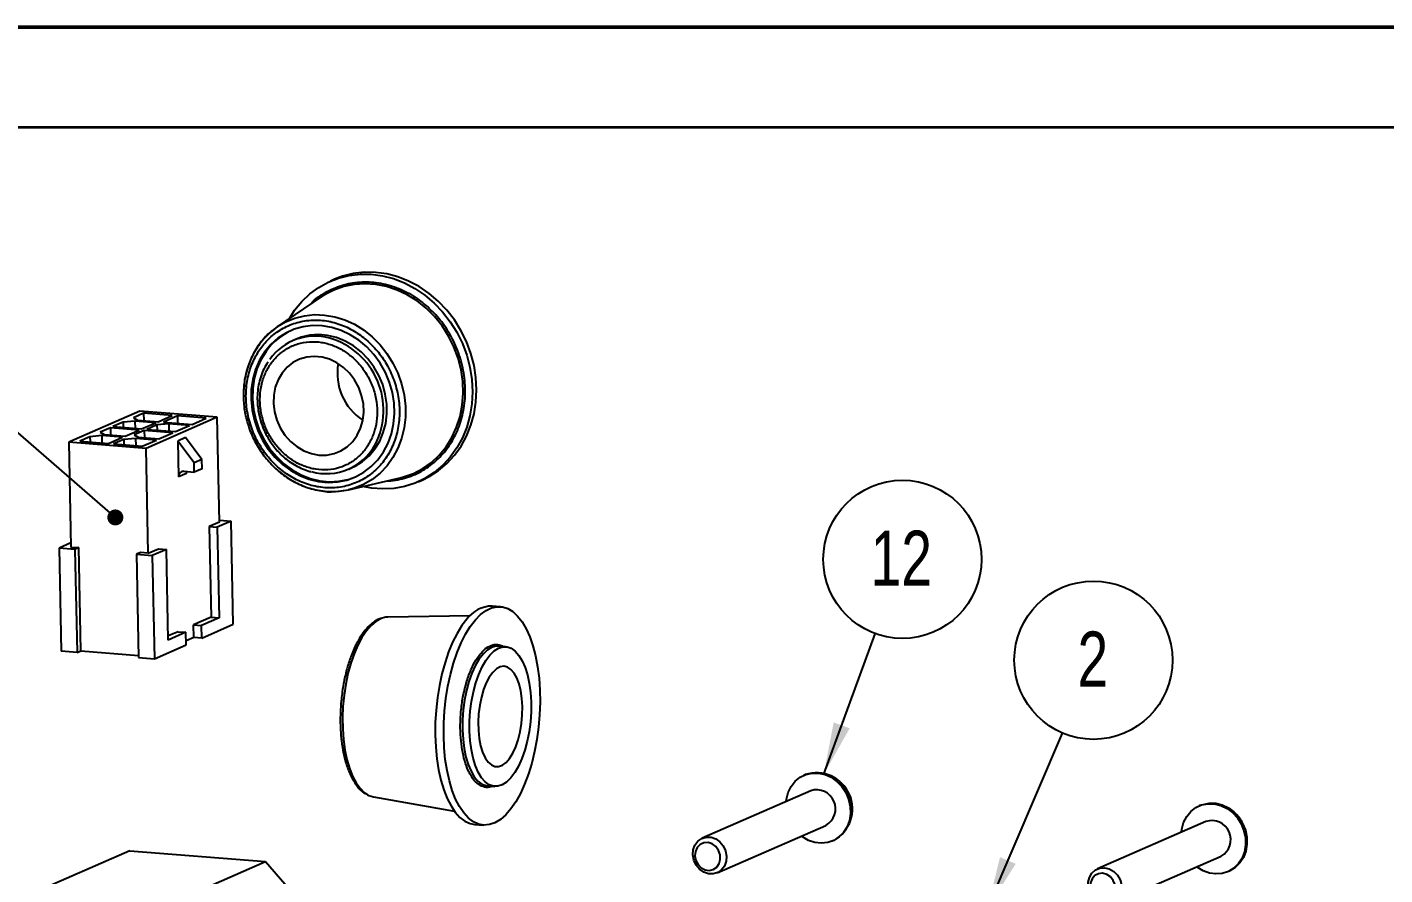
# Model space of a CAD drawing. Header units: millimetres. Extents: x 0 to 279, y 0 to 216.
# Drawn here: x 79.7 to 166.1, y 162 to 215.9 of the extents above; entities that cross this region are included whole.
import ezdxf

# ---------------------------------------------------------------- set-up
doc = ezdxf.new("R2010")
doc.units = ezdxf.units.MM
doc.layers.add('PAGE_BORDER', color=7, linetype='Continuous')
doc.layers.add('TITLE_BLOCK_BORDER', color=7, linetype='Continuous')
doc.styles.add('SLDTEXTSTYLE0', font='TXT', dxfattribs={"width": 0.75})
doc.dimstyles.new('SLDDIMSTYLE0', dxfattribs={"dimtxt": 0.18, "dimasz": 1.016, "dimexe": 0, "dimexo": 0.0625, "dimgap": 0, "dimtad": 0, "dimtih": 1, "dimtoh": 1, "dimdec": 0, "dimrnd": 1e-09, "dimzin": 0, "dimdsep": 46, "dimtxsty": 'Standard', "dimblk1": 'DOT', "dimblk2": 'DOT', "dimsah": 1, "dimcen": 0.09, "dimadec": 0, "dimazin": 0, "dimtfac": 1.016, "dimtdec": 0, "dimtofl": 0, "dimtmove": 0, "dimatfit": 3, "dimldrblk": 'DOT', "dimfxl": 1, "dimfrac": 2, "dimtolj": 1, "dimtzin": 0, "dimarcsym": 0})
doc.dimstyles.new('SLDDIMSTYLE1', dxfattribs={"dimtxt": 0.18, "dimasz": 3.302, "dimexe": 0, "dimexo": 0.0625, "dimgap": 0, "dimtad": 0, "dimtih": 1, "dimtoh": 1, "dimdec": 0, "dimrnd": 1e-09, "dimzin": 0, "dimdsep": 46, "dimtxsty": 'Standard', "dimsah": 1, "dimcen": 0.09, "dimadec": 0, "dimazin": 0, "dimtfac": 3.302, "dimtdec": 0, "dimtofl": 0, "dimtmove": 0, "dimatfit": 3, "dimfxl": 1, "dimfrac": 2, "dimtolj": 1, "dimtzin": 0, "dimarcsym": 0})

# ---------------------------------------------------------------- blocks, each defined once
blk = doc.blocks.new('SW_NOTE_57')
at = {"layer": 'TITLE_BLOCK_BORDER', "color": 0}
blk.add_circle((1.73, 4.724), 5.031, dxfattribs=at)
at = {"layer": 'TITLE_BLOCK_BORDER', "color": 0, "insert": (1.659, 6.547), "char_height": 3.5, "attachment_point": 2, "style": 'SLDTEXTSTYLE0'}
blk.add_mtext('12', dxfattribs=at)
blk = doc.blocks.new('_DOT')
at = {"color": 0, "linetype": 'ByBlock', "lineweight": -2}
blk.add_line((-0.5, 0), (-1, 0), dxfattribs=at)
at = {"color": 0, "linetype": 'ByBlock', "const_width": 0.5}
blk.add_lwpolyline([(-0.25, 0, 1), (0.25, 0, 1)], format="xyb", close=True, dxfattribs=at)
blk = doc.blocks.new('SW_NOTE_66')
at = {"layer": 'TITLE_BLOCK_BORDER', "color": 0}
blk.add_circle((1.977, 4.626), 5.031, dxfattribs=at)
at = {"layer": 'TITLE_BLOCK_BORDER', "color": 0, "insert": (1.942, 6.449), "char_height": 3.5, "attachment_point": 2, "style": 'SLDTEXTSTYLE0'}
blk.add_mtext('2', dxfattribs=at)

msp = doc.modelspace()

# ---------------------------------------------------------------- linework, layer by layer
at = {"color": 7, "linetype": 'Continuous', "lineweight": 50}
msp.add_line((0, 215.9), (279.4, 215.9), dxfattribs=at)
at = {"color": 7, "linetype": 'Continuous', "lineweight": 25}
for p, q in [((99.257, 199.875), (98.993, 199.76)), ((98.413, 198.754), (95.624, 196.869)), ((95.622, 196.867), (95.429, 196.71)), ((96.812, 196.07), (96.592, 195.974)), ((86.871, 191.5), (82.348, 189.524)), ((86.56, 190.861), (85.811, 190.793)), ((87.113, 191.362), (86.465, 191.079)), ((86.465, 191.079), (86.722, 190.932)), ((87.881, 190.755), (86.56, 190.861)), ((86.56, 190.861), (86.57, 190.398)), ((86.722, 190.932), (88.043, 190.826)), ((91.791, 191.107), (86.871, 191.5)), ((88.937, 191.217), (87.113, 191.362)), ((87.113, 191.362), (87.123, 190.9)), ((91.791, 191.107), (87.268, 189.131)), ((88.043, 190.826), (88.937, 191.217)), ((89.268, 191.19), (88.374, 190.8)), ((91.092, 191.045), (89.268, 191.19)), ((89.268, 191.19), (89.277, 190.728)), ((90.198, 190.654), (91.092, 191.045)), ((91.932, 184.444), (91.791, 191.107)), ((85.001, 190.44), (84.353, 190.157)), ((84.353, 190.157), (84.61, 190.009)), ((84.61, 190.009), (85.931, 189.904)), ((86.825, 190.294), (85.001, 190.44)), ((85.001, 190.44), (85.011, 189.977)), ((85.811, 190.793), (85.163, 190.51)), ((85.163, 190.51), (86.987, 190.365)), ((85.811, 190.793), (85.818, 190.458)), ((85.931, 189.904), (86.825, 190.294)), ((87.156, 190.268), (86.508, 189.985)), ((86.508, 189.985), (86.764, 189.837)), ((86.987, 190.365), (87.881, 190.755)), ((88.98, 190.122), (87.156, 190.268)), ((87.156, 190.268), (87.166, 189.805)), ((87.965, 190.621), (87.318, 190.338)), ((87.318, 190.338), (89.142, 190.193)), ((88.714, 190.689), (87.965, 190.621)), ((87.965, 190.621), (87.972, 190.286)), ((88.086, 189.732), (88.98, 190.122)), ((88.374, 190.8), (90.198, 190.654)), ((90.036, 190.584), (88.714, 190.689)), ((88.714, 190.689), (88.724, 190.226)), ((89.142, 190.193), (90.036, 190.584)), ((82.348, 189.524), (82.489, 182.861)), ((87.268, 189.131), (82.348, 189.524)), ((83.699, 189.871), (83.051, 189.588)), ((83.051, 189.588), (84.875, 189.442)), ((84.448, 189.938), (83.699, 189.871)), ((83.699, 189.871), (83.706, 189.536)), ((85.769, 189.833), (84.448, 189.938)), ((84.448, 189.938), (84.458, 189.476)), ((84.875, 189.442), (85.769, 189.833)), ((85.853, 189.699), (85.206, 189.416)), ((85.206, 189.416), (87.03, 189.27)), ((86.603, 189.766), (85.853, 189.699)), ((85.853, 189.699), (85.861, 189.364)), ((87.924, 189.661), (86.603, 189.766)), ((86.603, 189.766), (86.612, 189.304)), ((86.764, 189.837), (88.086, 189.732)), ((87.03, 189.27), (87.924, 189.661)), ((87.409, 182.468), (87.268, 189.131)), ((89.787, 189.812), (89.294, 189.596)), ((89.294, 189.596), (89.342, 187.311)), ((90.327, 188.21), (89.294, 189.596)), ((90.82, 188.425), (89.787, 189.812)), ((90.82, 188.425), (90.327, 188.21)), ((90.832, 187.838), (90.82, 188.425)), ((89.835, 187.526), (89.342, 187.311)), ((89.693, 187.674), (90.339, 187.622)), ((90.339, 187.622), (90.327, 188.21)), ((90.832, 187.838), (90.339, 187.622)), ((100.156, 187.814), (100.376, 187.911)), ((100.155, 186.497), (103.433, 187.262)), ((104.566, 187.004), (104.83, 187.119)), ((99.326, 186.398), (100.154, 186.496)), ((91.932, 184.444), (91.288, 184.163)), ((91.288, 184.163), (91.41, 178.4)), ((91.288, 184.163), (91.791, 184.123)), ((92.681, 184.512), (91.791, 184.123)), ((91.791, 184.123), (91.913, 178.36)), ((91.93, 184.572), (92.681, 184.512)), ((92.82, 177.95), (92.681, 184.512)), ((82.484, 183.118), (81.74, 182.793)), ((81.74, 182.793), (81.879, 176.232)), ((82.746, 182.713), (81.74, 182.793)), ((82.489, 182.861), (82.992, 182.82)), ((82.992, 182.82), (82.746, 182.713)), ((82.746, 182.713), (82.885, 176.151)), ((83.131, 176.259), (82.992, 182.82)), ((86.906, 182.508), (86.66, 182.401)), ((86.66, 182.401), (86.799, 175.839)), ((86.66, 182.401), (87.666, 182.32)), ((87.409, 182.468), (86.906, 182.508)), ((87.409, 182.468), (88.057, 182.751)), ((88.56, 182.711), (87.666, 182.32)), ((87.666, 182.32), (87.804, 175.759)), ((88.057, 182.751), (88.56, 182.711)), ((88.682, 176.948), (88.56, 182.711)), ((109.816, 179.067), (109.277, 179.11)), ((91.41, 178.4), (90.287, 177.909)), ((90.304, 177.111), (90.287, 177.909)), ((90.287, 177.909), (90.79, 177.869)), ((91.913, 178.36), (90.79, 177.869)), ((90.807, 177.071), (92.82, 177.95)), ((91.41, 178.4), (91.913, 178.36)), ((107.88, 178.494), (102.641, 178.403)), ((89.302, 177.479), (88.676, 177.205)), ((89.804, 177.439), (88.682, 176.948)), ((89.302, 177.479), (89.804, 177.439)), ((89.821, 176.64), (89.804, 177.439)), ((90.304, 177.111), (89.816, 176.897)), ((90.807, 177.071), (90.304, 177.111)), ((90.807, 177.071), (90.79, 177.869)), ((82.885, 176.151), (81.879, 176.232)), ((82.885, 176.151), (83.131, 176.259)), ((83.131, 176.259), (86.796, 175.967)), ((87.804, 175.759), (89.821, 176.64)), ((110.155, 176.524), (109.706, 176.559)), ((86.799, 175.839), (87.804, 175.759)), ((129.202, 168.396), (129.114, 168.358)), ((108.998, 167.684), (109.447, 167.648)), ((101.73, 166.983), (106.888, 166.063)), ((129.547, 167.369), (122.639, 164.351)), ((154.338, 166.445), (154.251, 166.407)), ((108.17, 165.234), (108.709, 165.191)), ((123.6, 162.152), (130.508, 165.169)), ((154.683, 165.418), (147.775, 162.4)), ((130.94, 164.18), (131.027, 164.218)), ((86.239, 163.553), (80.017, 160.834)), ((86.239, 163.553), (94.858, 162.865)), ((148.736, 160.2), (155.644, 163.218)), ((84.034, 158.137), (94.858, 162.865)), ((94.858, 162.865), (97.731, 159.579)), ((156.076, 162.229), (156.163, 162.267))]:
    msp.add_line(p, q, dxfattribs=at)
at = {"color": 7, "linetype": 'Continuous', "lineweight": 25, "flags": 128}
for points in [[(96.386, 197.384), (96.721, 197.906), (97.172, 198.459), (97.684, 198.947), (98.249, 199.362), (98.86, 199.699), (99.509, 199.954), (100.187, 200.123), (100.887, 200.204), (101.597, 200.197), (102.311, 200.1), (103.017, 199.916), (103.708, 199.647), (104.373, 199.296), (105.004, 198.868), (105.593, 198.368), (106.133, 197.803), (106.616, 197.181), (107.035, 196.509), (107.387, 195.797), (107.665, 195.053), (107.866, 194.287), (107.988, 193.509), (108.029, 192.73), (107.989, 191.959), (107.868, 191.207), (107.667, 190.483), (107.39, 189.797), (107.039, 189.158), (106.62, 188.573), (106.138, 188.052), (105.599, 187.6), (105.01, 187.223), (104.379, 186.926), (103.714, 186.714), (103.024, 186.589), (102.317, 186.552), (101.604, 186.604), (101.051, 186.706)], [(104.83, 187.119), (105.274, 187.338), (105.863, 187.715), (106.402, 188.167), (106.884, 188.689), (107.303, 189.273), (107.654, 189.912), (107.931, 190.598), (108.132, 191.322), (108.253, 192.075), (108.293, 192.845), (108.252, 193.625), (108.13, 194.402), (107.929, 195.168), (107.651, 195.912), (107.299, 196.625), (106.88, 197.296), (106.397, 197.919), (105.857, 198.483), (105.268, 198.983), (104.637, 199.411), (103.972, 199.762), (103.281, 200.031), (102.575, 200.216), (101.861, 200.312), (101.15, 200.32), (100.451, 200.239), (99.773, 200.069), (99.257, 199.875)], [(94.813, 195.254), (94.489, 194.727), (94.237, 194.15), (94.06, 193.534), (93.963, 192.889), (93.947, 192.228), (94.013, 191.562), (94.158, 190.903), (94.381, 190.263), (94.678, 189.653), (95.043, 189.084), (95.47, 188.566), (95.951, 188.108), (96.478, 187.719), (97.04, 187.406), (97.629, 187.173), (98.234, 187.026), (98.843, 186.967), (99.447, 186.997), (100.033, 187.115), (100.593, 187.32), (101.115, 187.607), (101.591, 187.972), (102.011, 188.408), (102.369, 188.907), (102.658, 189.46), (102.873, 190.058), (103.01, 190.689), (103.067, 191.344), (103.042, 192.009), (102.936, 192.673), (102.751, 193.324), (102.491, 193.95), (102.159, 194.541), (101.762, 195.086), (101.307, 195.575), (100.803, 195.999), (100.257, 196.351), (99.679, 196.625), (99.081, 196.815), (98.473, 196.918), (97.865, 196.933), (97.269, 196.858), (96.694, 196.697), (96.153, 196.45), (95.653, 196.124), (95.203, 195.722), (94.813, 195.254)], [(100.376, 187.911), (100.562, 187.998), (101.037, 188.292), (101.462, 188.66), (101.829, 189.097), (102.131, 189.592), (102.36, 190.136), (102.513, 190.718), (102.585, 191.326), (102.577, 191.947), (102.487, 192.569), (102.319, 193.18), (102.074, 193.766), (101.759, 194.316), (101.379, 194.819), (100.942, 195.264), (100.458, 195.642), (99.935, 195.946), (99.386, 196.17), (98.82, 196.308), (98.25, 196.359), (97.686, 196.321), (97.141, 196.194), (96.812, 196.07)], [(94.901, 195.292), (94.577, 194.765), (94.325, 194.188), (94.148, 193.572), (94.051, 192.928), (94.035, 192.267), (94.101, 191.601), (94.246, 190.942), (94.469, 190.301), (94.766, 189.691), (95.131, 189.122), (95.558, 188.604), (96.039, 188.146), (96.566, 187.758), (97.128, 187.444), (97.717, 187.212), (98.322, 187.065), (98.931, 187.006), (99.535, 187.035), (100.121, 187.154), (100.584, 187.316)], [(95.916, 193.916), (95.664, 193.489), (95.487, 193.014), (95.388, 192.505), (95.372, 191.977), (95.438, 191.444), (95.585, 190.923), (95.809, 190.429), (96.102, 189.975), (96.457, 189.574), (96.863, 189.239), (97.309, 188.978), (97.782, 188.799), (98.268, 188.708), (98.753, 188.707), (99.224, 188.796), (99.666, 188.972), (100.067, 189.231), (100.416, 189.565), (100.702, 189.964), (100.918, 190.417), (101.056, 190.91), (101.114, 191.431), (101.089, 191.963), (100.982, 192.491), (100.796, 193.001), (100.537, 193.477), (100.211, 193.906), (99.829, 194.275), (99.402, 194.575), (98.941, 194.795), (98.46, 194.93), (97.972, 194.977), (97.493, 194.933), (97.035, 194.8), (96.611, 194.581), (96.235, 194.284), (95.916, 193.916)], [(89.835, 187.526), (89.84, 187.602), (89.855, 187.661)], [(108.215, 178.235), (108.55, 178.572), (108.894, 178.824), (109.244, 178.99), (109.593, 179.066), (109.939, 179.051), (110.275, 178.946), (110.598, 178.753), (110.904, 178.473), (111.189, 178.11), (111.448, 177.669), (111.679, 177.156), (111.878, 176.578), (112.043, 175.941), (112.172, 175.255), (112.263, 174.528), (112.315, 173.77), (112.327, 172.99), (112.3, 172.199), (112.232, 171.408), (112.126, 170.625), (111.983, 169.863), (111.804, 169.129), (111.592, 168.435), (111.349, 167.789), (111.08, 167.2), (110.786, 166.675), (110.473, 166.221), (110.144, 165.844), (109.804, 165.549), (109.456, 165.339), (109.106, 165.218), (108.758, 165.188), (108.417, 165.248), (108.086, 165.397), (107.771, 165.634), (107.476, 165.956), (107.203, 166.359), (106.958, 166.836), (106.743, 167.383), (106.56, 167.991), (106.413, 168.654), (106.302, 169.361), (106.231, 170.105), (106.199, 170.875), (106.207, 171.662), (106.254, 172.454), (106.341, 173.243), (106.466, 174.017), (106.628, 174.766), (106.823, 175.481), (107.051, 176.152), (107.307, 176.77), (107.589, 177.329), (107.893, 177.819), (108.215, 178.235)], [(102.641, 178.403), (102.52, 178.394), (102.51, 178.393)], [(107.676, 178.278), (107.354, 177.862), (107.051, 177.372), (106.769, 176.813), (106.512, 176.195), (106.285, 175.524), (106.089, 174.809), (105.927, 174.059), (105.802, 173.286), (105.716, 172.497), (105.668, 171.705), (105.66, 170.918), (105.692, 170.148), (105.764, 169.404), (105.874, 168.697), (106.021, 168.034), (106.204, 167.426), (106.419, 166.879), (106.665, 166.401), (106.937, 165.999), (107.233, 165.677), (107.548, 165.44), (107.878, 165.29), (108.17, 165.234)], [(110.471, 168.18), (110.202, 167.919), (109.925, 167.743), (109.645, 167.655), (109.369, 167.658), (109.101, 167.751), (108.847, 167.932), (108.613, 168.197), (108.403, 168.542), (108.222, 168.959), (108.072, 169.439), (107.958, 169.974), (107.882, 170.551), (107.844, 171.16), (107.846, 171.787), (107.888, 172.421), (107.97, 173.047), (108.088, 173.655), (108.241, 174.23), (108.426, 174.761), (108.639, 175.238), (108.875, 175.651), (109.131, 175.992), (109.4, 176.253), (109.677, 176.429), (109.957, 176.516), (110.234, 176.514), (110.501, 176.421), (110.755, 176.24), (110.989, 175.974), (111.199, 175.63), (111.381, 175.213), (111.53, 174.732), (111.644, 174.198), (111.721, 173.621), (111.758, 173.012), (111.756, 172.384), (111.714, 171.751), (111.633, 171.124), (111.515, 170.517), (111.361, 169.942), (111.176, 169.41), (110.964, 168.933), (110.727, 168.52), (110.471, 168.18)], [(109.319, 174.893), (109.102, 174.596), (108.906, 174.227), (108.735, 173.796), (108.594, 173.316), (108.489, 172.801), (108.421, 172.265), (108.392, 171.724), (108.405, 171.193), (108.457, 170.688), (108.549, 170.223), (108.676, 169.812), (108.835, 169.466), (109.023, 169.196), (109.232, 169.008), (109.459, 168.909), (109.695, 168.902), (109.934, 168.986), (110.169, 169.159), (110.394, 169.417), (110.601, 169.751), (110.786, 170.153), (110.942, 170.61), (111.066, 171.109), (111.153, 171.637), (111.201, 172.177), (111.209, 172.715), (111.176, 173.235), (111.104, 173.722), (110.995, 174.161), (110.851, 174.541), (110.677, 174.851), (110.477, 175.08), (110.258, 175.224), (110.027, 175.277), (109.788, 175.239), (109.55, 175.11), (109.319, 174.893)], [(128.112, 167.259), (128.298, 167.642), (128.554, 167.97), (128.87, 168.228), (129.234, 168.405), (129.63, 168.496), (130.042, 168.495), (130.454, 168.402), (130.848, 168.223), (131.209, 167.964), (131.521, 167.635), (131.773, 167.25), (131.952, 166.825), (132.053, 166.378), (132.071, 165.926), (132.005, 165.487), (131.859, 165.081), (131.637, 164.724), (131.349, 164.43), (131.008, 164.211), (130.626, 164.076), (130.219, 164.032), (129.805, 164.078), (129.4, 164.215), (129.02, 164.435), (128.949, 164.489)], [(101.356, 167.12), (101.443, 167.075), (101.73, 166.983)], [(127.988, 166.688), (128.006, 166.834), (128.112, 167.259)], [(153.125, 164.737), (153.149, 164.927), (153.264, 165.348), (153.456, 165.727), (153.719, 166.048), (154.041, 166.298), (154.408, 166.467), (154.807, 166.548), (155.22, 166.538), (155.631, 166.437), (156.023, 166.249), (156.379, 165.983), (156.686, 165.648), (156.93, 165.258), (157.102, 164.83), (157.195, 164.381), (157.205, 163.93), (157.131, 163.494), (156.976, 163.092), (156.747, 162.74), (156.454, 162.453), (156.107, 162.243), (155.722, 162.117), (155.314, 162.081), (154.9, 162.137), (154.497, 162.282), (154.121, 162.51), (154.086, 162.537)], [(154.338, 166.445), (154.495, 166.505), (154.894, 166.586), (155.307, 166.576), (155.718, 166.475), (156.11, 166.288), (156.466, 166.021), (156.773, 165.686), (157.017, 165.296), (157.19, 164.868), (157.282, 164.419), (157.292, 163.968), (157.218, 163.532), (157.063, 163.13), (156.835, 162.779), (156.541, 162.491), (156.194, 162.281), (156.163, 162.267)], [(123.501, 164.307), (123.77, 164.118), (123.985, 163.858), (124.131, 163.549), (124.195, 163.216), (124.171, 162.886), (124.063, 162.585), (123.878, 162.339), (123.631, 162.166), (123.343, 162.081), (123.037, 162.091), (122.738, 162.195), (122.469, 162.385), (122.254, 162.644), (122.108, 162.953), (122.044, 163.286), (122.068, 163.617), (122.176, 163.917), (122.361, 164.164), (122.608, 164.337), (122.896, 164.421), (123.202, 164.411), (123.501, 164.307)], [(123.274, 163.986), (123.013, 164.07), (122.749, 164.059), (122.511, 163.954), (122.325, 163.767), (122.211, 163.518), (122.18, 163.233), (122.238, 162.945), (122.376, 162.683), (122.581, 162.477), (122.829, 162.348), (123.095, 162.311), (123.35, 162.37), (123.565, 162.518), (123.717, 162.739), (123.79, 163.009), (123.777, 163.3), (123.678, 163.579), (123.504, 163.816), (123.274, 163.986)], [(148.231, 162.475), (148.535, 162.403), (148.817, 162.242), (149.054, 162.004), (149.225, 161.71), (149.319, 161.382), (149.326, 161.048), (149.246, 160.734), (149.086, 160.466), (148.859, 160.266), (148.583, 160.149), (148.281, 160.126), (147.976, 160.197), (147.694, 160.359), (147.458, 160.596), (147.286, 160.89), (147.193, 161.218), (147.186, 161.552), (147.266, 161.866), (147.425, 162.134), (147.652, 162.335), (147.928, 162.451), (148.231, 162.475)], [(148.105, 162.123), (147.844, 162.097), (147.613, 161.977), (147.437, 161.778), (147.336, 161.521), (147.32, 161.234), (147.391, 160.948), (147.542, 160.693), (147.756, 160.498), (148.009, 160.384), (148.275, 160.363), (148.525, 160.437), (148.731, 160.598), (148.871, 160.83), (148.931, 161.106), (148.903, 161.396), (148.79, 161.67), (148.605, 161.898), (148.369, 162.055), (148.105, 162.123)]]:
    msp.add_lwpolyline(points, dxfattribs=at)
at = {"color": 8, "linetype": 'Continuous', "lineweight": 25, "flags": 128}
for points in [[(103.433, 187.262), (103.635, 187.314), (104.27, 187.538), (104.868, 187.848), (105.42, 188.238), (105.918, 188.703), (106.356, 189.236), (106.726, 189.829), (107.023, 190.473), (107.244, 191.16), (107.384, 191.879), (107.442, 192.62), (107.416, 193.371), (107.308, 194.122), (107.119, 194.863), (106.851, 195.581), (106.509, 196.267), (106.097, 196.911), (105.622, 197.503), (105.089, 198.035), (104.509, 198.498), (103.887, 198.887), (103.235, 199.195), (102.56, 199.418), (101.874, 199.553), (101.186, 199.598), (100.505, 199.552), (99.843, 199.415), (99.208, 199.19), (98.611, 198.881), (98.413, 198.754)], [(95.624, 196.869), (96.144, 197.171), (96.729, 197.409), (97.343, 197.563), (97.978, 197.628), (98.624, 197.605), (99.269, 197.493), (99.904, 197.295), (100.519, 197.014), (101.104, 196.654), (101.65, 196.22), (102.149, 195.719), (102.591, 195.161), (102.972, 194.552), (103.283, 193.903), (103.522, 193.224), (103.683, 192.526), (103.764, 191.82), (103.765, 191.117), (103.684, 190.428), (103.524, 189.763), (103.286, 189.134), (102.975, 188.55), (102.595, 188.021), (102.153, 187.554), (101.655, 187.158), (101.109, 186.838), (100.524, 186.6), (100.155, 186.497)], [(102.51, 178.393), (102.203, 178.309), (101.887, 178.135), (101.578, 177.876), (101.28, 177.534), (100.998, 177.116), (100.736, 176.628), (100.499, 176.078), (100.29, 175.474), (100.113, 174.827), (99.97, 174.145), (99.863, 173.441), (99.795, 172.725), (99.766, 172.008), (99.777, 171.301), (99.828, 170.617), (99.917, 169.965), (100.044, 169.356), (100.206, 168.799), (100.402, 168.304), (100.627, 167.878), (100.878, 167.528), (101.151, 167.259), (101.356, 167.12)], [(109.706, 176.559), (109.529, 176.555), (109.249, 176.474), (108.972, 176.305), (108.702, 176.05), (108.445, 175.715), (108.207, 175.307), (107.992, 174.835), (107.805, 174.307), (107.649, 173.735), (107.528, 173.129), (107.444, 172.504), (107.399, 171.87), (107.394, 171.242), (107.429, 170.631), (107.502, 170.051), (107.614, 169.513), (107.761, 169.028), (107.94, 168.606), (108.148, 168.256), (108.38, 167.984), (108.633, 167.797), (108.899, 167.697), (108.998, 167.684)]]:
    msp.add_lwpolyline(points, dxfattribs=at)
at = {"color": 7, "linetype": 'Continuous', "lineweight": 25}
for centre, radius, start, end in [((98.566, 192.725), 5.081, 125.37673, 178.44038), ((98.182, 192.965), 4.022, 114.4715, 144.65431), ((98.005, 192.749), 3.518, 74.38461, 144.57343), ((102.974, 193.904), 3.539, 169.9473, 237.25038), ((98.739, 191.057), 3.534, 254.36478, 331.89135), ((89.676, 187.339), 0.335, 87.08237, 184.84919), ((99.114, 191.476), 5.087, 228.08251, 281.81112), ((109.306, 177.097), 2.012, 90.80543, 144.07449), ((129.911, 166.218), 2.291, 299.1465, 108.05119), ((129.624, 166.093), 2.538, 359.69618, 47.5015), ((129.916, 166.22), 1.206, 299.37255, 107.82513), ((154.761, 164.142), 2.538, 1.21276, 47.5015), ((155.053, 164.27), 1.206, 299.32554, 107.87215), ((154.761, 164.142), 2.538, 359.69618, 1.21276)]:
    msp.add_arc(centre, radius, start, end, dxfattribs=at)
at = {"color": 8, "linetype": 'Continuous', "lineweight": 25}
msp.add_arc((97.593, 191.554), 4.78, 333.10399, 73.48539, dxfattribs=at)
for points, knots in [([(97.708, 198.277), (97.734, 198.308), (98.005, 198.621), (98.516, 198.951), (99.176, 199.298), (99.9, 199.567), (100.863, 199.746), (102.056, 199.692), (103.21, 199.379), (104.273, 198.861), (104.885, 198.366), (105.182, 198.126)], [0, 0, 0, 0, 0.014953, 0.1526193, 0.2244293, 0.296193, 0.4426255, 0.589058, 0.7324476, 0.8701139, 1, 1, 1, 1]), ([(102.597, 187.067), (102.628, 187.065), (102.857, 187.052), (103.275, 187.133), (103.842, 187.262), (104.382, 187.467), (105.048, 187.807), (105.779, 188.352), (106.494, 189.165), (107.049, 190.122), (107.366, 191.038), (107.518, 191.838), (107.596, 192.684), (107.553, 193.556), (107.387, 194.422), (107.204, 195.056), (106.967, 195.669), (106.589, 196.431), (106.024, 197.296), (105.457, 197.854), (105.182, 198.126)], [0, 0, 0, 0, 0.006667, 0.050181, 0.093723, 0.13633, 0.178965, 0.260701, 0.337817, 0.414933, 0.496668, 0.539275, 0.58191, 0.66885, 0.712364, 0.755906, 0.798514, 0.841149, 0.922884, 1, 1, 1, 1]), ([(107.378, 169.969), (107.343, 170.22), (107.269, 170.736), (107.246, 171.6), (107.297, 172.515), (107.433, 173.435), (107.61, 174.157), (107.785, 174.686), (107.974, 175.164), (108.233, 175.674), (108.573, 176.145), (108.937, 176.481), (109.324, 176.664), (109.682, 176.697), (109.894, 176.583), (109.98, 176.538)], [0, 0, 0, 0, 0.080001, 0.164795, 0.253114, 0.343307, 0.4335, 0.477695, 0.521932, 0.606725, 0.686727, 0.766728, 0.851522, 0.93984, 1, 1, 1, 1]), ([(109.289, 167.66), (109.261, 167.646), (109.099, 167.562), (108.799, 167.583), (108.409, 167.744), (108.112, 168.047), (107.902, 168.367), (107.717, 168.73), (107.525, 169.245), (107.426, 169.732), (107.378, 169.969)], [0, 0, 0, 0, 0.033455, 0.197009, 0.364034, 0.531059, 0.612903, 0.694823, 0.851848, 1, 1, 1, 1])]:
    msp.add_open_spline(points, degree=3, knots=knots, dxfattribs=at)
at = {"color": 7, "linetype": 'Continuous', "lineweight": 25}
for points, knots in [([(95.64, 187.956), (95.408, 188.185), (94.931, 188.655), (94.354, 189.536), (93.911, 190.537), (93.652, 191.622), (93.606, 192.54), (93.672, 193.252), (93.801, 193.926), (94.067, 194.698), (94.534, 195.504), (95.137, 196.189), (95.883, 196.744), (96.763, 197.132), (97.734, 197.313), (98.574, 197.274), (99.235, 197.133), (99.866, 196.926), (100.607, 196.567), (101.122, 196.15), (101.372, 195.947)], [0, 0, 0, 0, 0.058248, 0.119986, 0.18429, 0.249959, 0.315627, 0.347808, 0.380014, 0.441752, 0.5, 0.558248, 0.619986, 0.68429, 0.749959, 0.815627, 0.847808, 0.880014, 0.941752, 1, 1, 1, 1]), ([(95.429, 196.71), (95.29, 196.603), (94.929, 196.325), (94.445, 195.74), (93.979, 194.97), (93.646, 194.084), (93.466, 193.131), (93.447, 192.159), (93.579, 191.197), (93.856, 190.263), (94.274, 189.371), (94.831, 188.542), (95.52, 187.804), (96.323, 187.19), (97.218, 186.724), (98.176, 186.451), (98.894, 186.341), (99.273, 186.391), (99.326, 186.398)], [0, 0, 0, 0, 0.038304, 0.099783, 0.166279, 0.235179, 0.303007, 0.36976, 0.435448, 0.500301, 0.566134, 0.633366, 0.702012, 0.772084, 0.843421, 0.915444, 0.988185, 1, 1, 1, 1]), ([(96.052, 188.784), (95.875, 188.958), (95.51, 189.318), (95.07, 189.99), (94.731, 190.756), (94.533, 191.584), (94.492, 192.423), (94.604, 193.221), (94.85, 193.934), (95.207, 194.55), (95.668, 195.074), (96.238, 195.498), (96.91, 195.795), (97.652, 195.932), (98.42, 195.898), (99.163, 195.696), (99.847, 195.363), (100.241, 195.044), (100.432, 194.889)], [0, 0, 0, 0, 0.058258, 0.120006, 0.18432, 0.25, 0.31568, 0.379994, 0.441742, 0.5, 0.558258, 0.620006, 0.68432, 0.75, 0.81568, 0.879994, 0.941742, 1, 1, 1, 1]), ([(101.372, 195.947), (101.604, 195.719), (102.081, 195.249), (102.657, 194.368), (103.101, 193.366), (103.36, 192.282), (103.405, 191.364), (103.339, 190.651), (103.211, 189.978), (102.945, 189.206), (102.477, 188.4), (101.875, 187.715), (101.129, 187.159), (100.249, 186.771), (99.277, 186.591), (98.438, 186.63), (97.776, 186.77), (97.145, 186.977), (96.405, 187.337), (95.89, 187.754), (95.64, 187.956)], [0, 0, 0, 0, 0.058248, 0.119986, 0.18429, 0.249959, 0.315627, 0.347808, 0.380014, 0.441752, 0.5, 0.558248, 0.619986, 0.68429, 0.749959, 0.815627, 0.847808, 0.880014, 0.941752, 1, 1, 1, 1]), ([(95.014, 194.624), (94.926, 194.476), (94.749, 194.179), (94.556, 193.689), (94.421, 193.178), (94.35, 192.654), (94.339, 192.139), (94.378, 191.668), (94.452, 191.26), (94.564, 190.815), (94.684, 190.512), (94.761, 190.316)], [0, 0, 0, 0, 0.1209637, 0.2414548, 0.3611207, 0.4792871, 0.5944163, 0.7018926, 0.7890979, 0.8639811, 1, 1, 1, 1]), ([(100.432, 194.889), (100.609, 194.715), (100.973, 194.355), (101.414, 193.683), (101.753, 192.917), (101.95, 192.089), (101.992, 191.25), (101.88, 190.452), (101.633, 189.739), (101.276, 189.123), (100.816, 188.599), (100.246, 188.175), (99.573, 187.878), (98.831, 187.741), (98.064, 187.775), (97.321, 187.977), (96.637, 188.31), (96.243, 188.629), (96.052, 188.784)], [0, 0, 0, 0, 0.058258, 0.120006, 0.18432, 0.25, 0.31568, 0.379994, 0.441742, 0.5, 0.558258, 0.620006, 0.68432, 0.75, 0.81568, 0.879994, 0.941742, 1, 1, 1, 1]), ([(94.761, 190.316), (94.849, 190.132), (94.973, 189.873), (95.199, 189.514), (95.411, 189.219), (95.692, 188.893), (96.015, 188.58), (96.382, 188.289), (96.787, 188.031), (97.224, 187.823), (97.549, 187.696), (97.728, 187.658), (97.748, 187.654)], [0, 0, 0, 0, 0.143698, 0.202457, 0.299851, 0.401047, 0.509643, 0.623059, 0.740317, 0.860695, 0.983768, 1, 1, 1, 1]), ([(102.234, 178.317), (102.199, 178.31), (102.01, 178.276), (101.695, 178.06), (101.32, 177.721), (100.995, 177.307), (100.728, 176.872), (100.507, 176.425), (100.293, 175.911), (100.071, 175.245), (99.86, 174.385), (99.705, 173.427), (99.623, 172.43), (99.619, 171.457), (99.687, 170.554), (99.819, 169.739), (100.01, 168.999), (100.276, 168.306), (100.646, 167.695), (101, 167.285), (101.248, 167.19), (101.31, 167.166)], [0, 0, 0, 0, 0.013759, 0.072873, 0.12468, 0.169235, 0.217496, 0.253888, 0.288652, 0.344187, 0.403825, 0.467578, 0.53283, 0.595796, 0.656465, 0.714852, 0.771462, 0.832626, 0.90044, 0.975061, 1, 1, 1, 1])]:
    msp.add_open_spline(points, degree=3, knots=knots, dxfattribs=at)
at = {"layer": 'PAGE_BORDER', "lineweight": 35}
msp.add_line((6.35, 209.55), (273.05, 209.55), dxfattribs=at)

# ---------------------------------------------------------------- block references
at = {"layer": 'TITLE_BLOCK_BORDER'}
for name, p in [('SW_NOTE_57', (133.647, 177.353)), ('SW_NOTE_66', (145.548, 171.039))]:
    msp.add_blockref(name, p, dxfattribs=at)

# ---------------------------------------------------------------- leaders
for points, dimstyle in [([(85.317, 184.739), (78.32, 190.814)], 'SLDDIMSTYLE0'), ([(130.378, 168.426), (133.647, 177.353)], 'SLDDIMSTYLE1'), ([(140.786, 159.899), (145.548, 171.039)], 'SLDDIMSTYLE1')]:
    msp.add_leader(points, dimstyle=dimstyle, dxfattribs=at)

doc.saveas('drawing.dxf')
